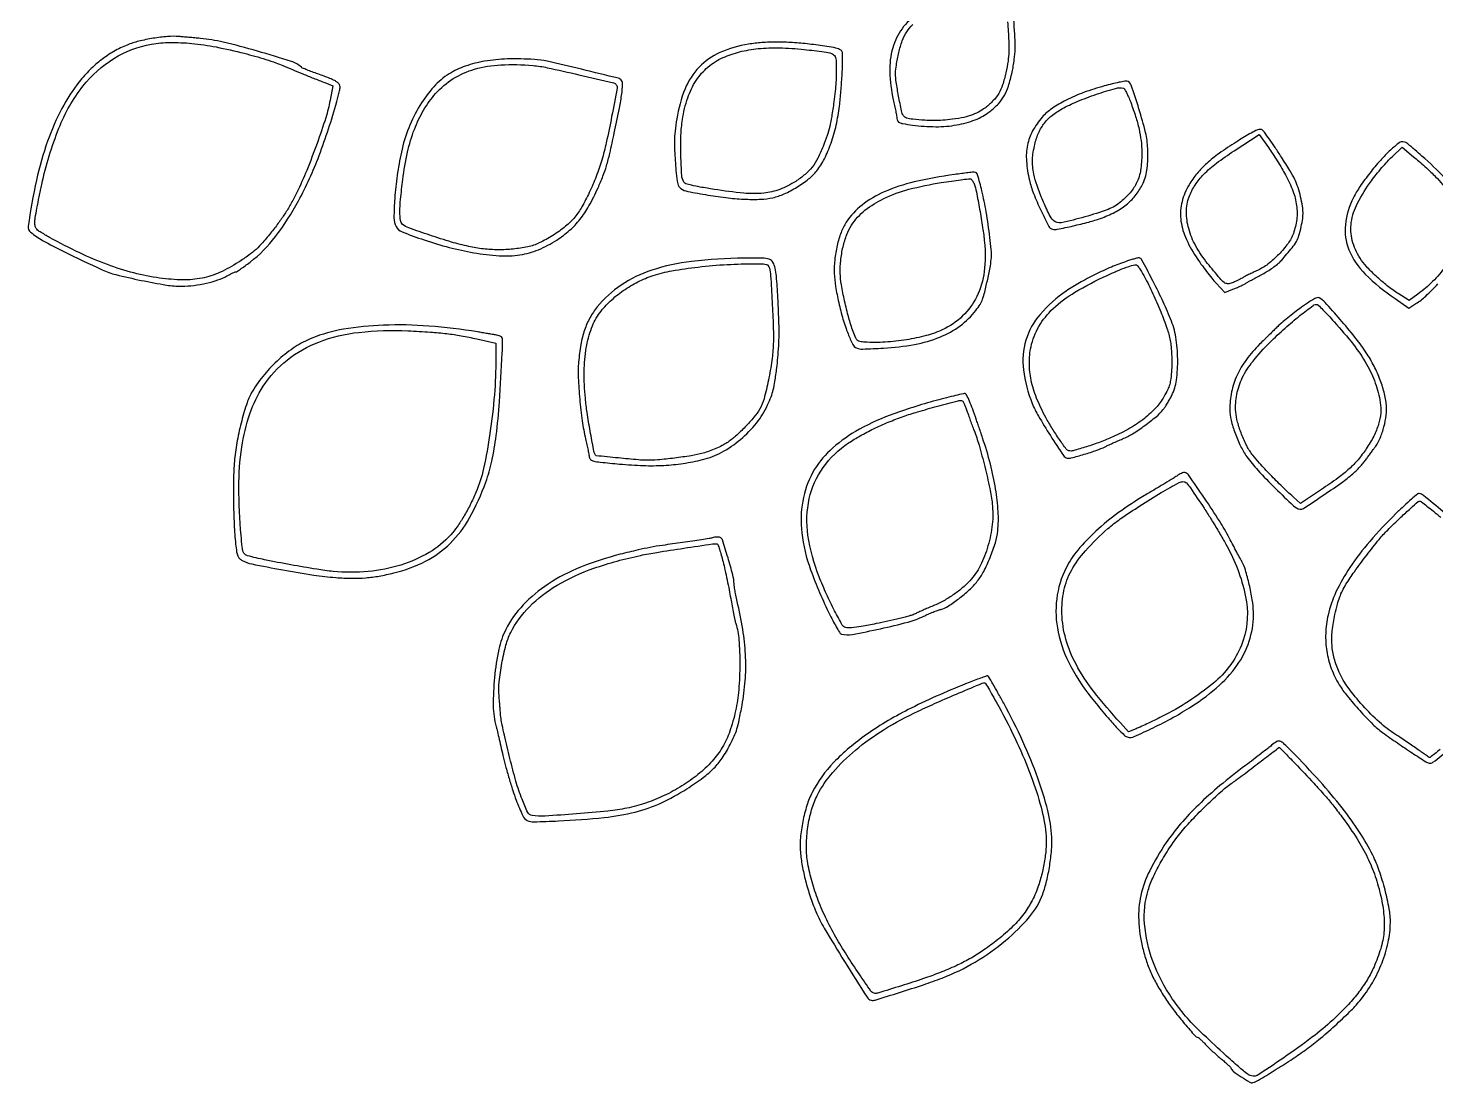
# Model space of a CAD drawing. Header units: millimetres. Extents: x -795 to 795, y -795 to 795.
# Drawn here: x -723 to 31, y -795 to -230 of the extents above; entities that cross this region are included whole.
import ezdxf

# ---------------------------------------------------------------- set-up
doc = ezdxf.new("R2010")
doc.units = ezdxf.units.MM
doc.layers.add('ceco.net 551 - Om symbols', color=7, linetype='Continuous')

msp = doc.modelspace()

# ---------------------------------------------------------------- linework, layer by layer
at = {"layer": 'ceco.net 551 - Om symbols'}
for points in [[(-246.8, -222.69, 0.091585), (-255.03, -230.51, 0.088809), (-260.03, -240.83, 0.076253), (-261.59, -253.6, 0.047444), (-259.69, -268.6, -0.003548), (-259.03, -271.69, -0.00397), (-258.43, -274.68, -0.003659), (-257.95, -277.23, -0.021036), (-257.77, -278.59, 0.100859), (-257.35, -279.98, 0.17169), (-256.46, -280.79, 0.060345), (-254.59, -281.32, 0.00477), (-249.45, -282.08, 0.03321), (-236.96, -282.97, 0.044172), (-225.61, -282.01, 0.049846), (-215.85, -279.29, 0.072316), (-208.08, -274.88, 0.0362), (-203.4, -270.67, 0.061936), (-200.26, -266.47, 0.054694), (-198.01, -261.27, 0.022373), (-196.06, -253.81, 0.018984), (-194.88, -247.03, 0.03078), (-194.46, -241.2, 0.017479), (-194.64, -233.43, 0.002502), (-195.65, -217.55, 0.139504)], [(-198.5, -226.91, -0.004964), (-197.85, -236.93, -0.022188), (-197.79, -242.82, -0.030019), (-198.26, -247.81, -0.014861), (-199.42, -254.07, -0.024689), (-201.16, -260.56, -0.054746), (-203.25, -265.22, -0.060548), (-206.16, -269.03, -0.036835), (-210.4, -272.79, -0.042073), (-214.15, -275.17, -0.040047), (-218.3, -276.94, -0.034084), (-223.25, -278.22, -0.01857), (-229.47, -279.16, -0.010915), (-234.36, -279.6, -0.019406), (-238.4, -279.72, -0.016493), (-242.85, -279.53, -0.00574), (-249.25, -278.97, -0.044791), (-252.65, -278.33, -0.187639), (-254.27, -277.09, -0.086221), (-255.29, -274.54, -0.005438), (-256.88, -266.58, -0.00966), (-258.13, -259.1, -0.03803), (-258.47, -254.44, -0.041092), (-258.07, -249.97, -0.012609), (-256.76, -243.3, -0.032101), (-254.91, -236.96, -0.059558), (-252.5, -232.18, -0.064166), (-249.17, -228.34, -0.043791)], [(35.63, -310.35, 0.022575), (23.48, -298.69, 0.005258), (15.95, -292.23, 0.128518), (13.48, -291.06, 0.216736), (11.23, -291.61, 0.019005), (6.65, -295.5, 0.024913), (1.22, -301.01, 0.016278), (-4.5, -307.86, 0.016387), (-9.63, -314.88, 0.031184), (-13.2, -320.9, 0.091831), (-17.53, -335.43, 0.125074), (-15.61, -348.91, 0.100906), (-6.88, -361.89, 0.045105), (9.1, -375.02), (16.51, -380.05), (20.28, -377.71, 0.049348), (25.52, -373.7, 0.018309), (32.07, -367.1, 0.018553)], [(36.16, -357.73, -0.036468), (29.21, -365.86, -0.040321), (21.36, -372.6), (16.58, -376.08), (10.82, -372.36, -0.024398), (4.91, -368.13, -0.019234), (-1.07, -363.01, -0.019636), (-6.27, -357.8, -0.043978), (-9.68, -353.38, -0.079458), (-13.84, -343.84, -0.099921), (-14.35, -334.24, -0.082801), (-11, -323.86, -0.039312), (-3.58, -311.88, -0.011253), (-1, -308.53, -0.008055), (2.03, -304.9, -0.008139), (5.02, -301.53, -0.017257), (7.47, -299.05), (12.8, -294), (19.04, -299.07, -0.008998), (21.83, -301.42, -0.005368), (25.07, -304.31, -0.005373), (28.23, -307.27, -0.009267), (30.79, -309.8, -0.0354), (37.86, -318.16, -0.056924)], [(34.77, -489.12, 0.002435), (24.3, -480.38, 0.133809), (21.99, -479.33, 0.217852), (21.19, -479.55, 0.004125), (17.82, -482.43, 0.009233), (13.91, -485.95, 0.00595), (9.52, -490.16, 0.019956), (-4.48, -505.04, 0.031291), (-15.14, -518.99, 0.036708), (-22.59, -532.11, 0.056381), (-26.83, -544.46, 0.045263), (-28.08, -554.24, 0.049145), (-27.5, -563.82, 0.049481), (-25.06, -573.05, 0.047062), (-20.83, -581.78, 0.034809), (-16.59, -587.77, 0.012963), (-9.87, -595.59, 0.012707), (-2.82, -602.97, 0.040864), (2.36, -607.35, 0.004764), (10.31, -612.92, 0.004913), (18.28, -618.27, 0.002047), (25.61, -623.05, 0.090471), (27.29, -623.74, 0.219683), (29.36, -623.28, 0.004185), (38.26, -616.36, 0.010842)], [(33.22, -616.45, -0.003277), (30.35, -618.72, -0.000552), (27.81, -620.69, -0.222405), (27.59, -620.74, -0.095333), (27.37, -620.65, -0.000504), (25.46, -619.35, -0.002206), (23.29, -617.86, -0.001395), (20.77, -616.09, 0.002759), (17.91, -614.11, 0.002011), (14.71, -611.93, 0.002031), (11.66, -609.89, 0.00447), (9.31, -608.37, -0.04138), (0.73, -601.84, -0.025478), (-8.26, -592.88, -0.025594), (-16.06, -583.33, -0.053808), (-20.86, -575.06, -0.038649), (-23.48, -567.68, -0.047827), (-24.7, -560.5, -0.044914), (-24.58, -552.87, -0.028654), (-23.13, -544.1, -0.009777), (-21.8, -538.71, -0.022893), (-20.56, -534.76, -0.027586), (-19.11, -531.41, -0.022435), (-17.21, -527.99, -0.018438), (-12.7, -521.23, -0.007551), (-6.1, -512.37, -0.007148), (0.59, -503.93, -0.027259), (5.12, -498.96, -0.003501), (12.21, -492.08, -0.009108), (17.44, -487.26, -0.005242), (21.48, -483.74, -0.234651), (22.53, -483.47, -0.110303), (23.19, -483.78, -0.002132), (26.18, -486.1, -0.005033), (29.64, -488.86, -0.003339), (33.56, -492.1, -0.020832)]]:
    msp.add_lwpolyline(points, format="xyb", dxfattribs=at)
for points in [[(-630.96, -235.69, 0.000465), (-633.89, -235.43, 0.000355), (-637.09, -235.15, 0.000358), (-640.1, -234.89, 0.000844), (-642.34, -234.71, 0.04056), (-648.46, -234.71, 0.020146), (-656.17, -235.65, 0.020114), (-663.91, -237.23, 0.034661), (-670.17, -239.25, 0.035557), (-677.19, -242.65, 0.032979), (-683.85, -247.1, 0.031966), (-690.06, -252.53, 0.029027), (-695.74, -258.87, 0.047826), (-705.11, -273.28, 0.035343), (-712.71, -290.74, 0.030615), (-718.67, -311.59, 0.019792), (-723.11, -336.31, 0.268075), (-721.83, -339.46, 0.032525), (-715.4, -343.82, 0.020456), (-704.11, -349.85, 0.004105), (-683.49, -359.59, 0.047615), (-676.1, -362.19, 0.009831), (-662.63, -365.24, 0.010045), (-649.03, -367.77, 0.043982), (-640.88, -368.38, 0.027852), (-634.33, -367.93, 0.024879), (-627.62, -366.75, 0.025893), (-621.47, -365.02, 0.045548), (-616.64, -362.87, -0.008653), (-615.02, -362.01, -0.012256), (-613.56, -361.3, -0.008408), (-612.32, -360.76, -0.147064), (-611.89, -360.72, 0.197807), (-611.44, -360.63, 0.003584), (-609.38, -359.23, 0.008308), (-606.98, -357.52, 0.00538), (-604.26, -355.47, 0.065253), (-590.72, -341.85, 0.039198), (-578.33, -322.67, 0.033646), (-567.28, -298.47, 0.022606), (-557.84, -269.56, 0.004282), (-556.31, -263.85, 0.057672), (-556.01, -261.71, 0.156027), (-556.41, -260.38, 0.082984), (-557.6, -259.13, 0.050243), (-558.93, -258.32, 0.009414), (-561.53, -257.15, 0.00999), (-564.63, -255.9, 0.008992), (-567.89, -254.72, -0.005161), (-571.05, -253.6, -0.007258), (-573.84, -252.54, -0.004544), (-576.16, -251.59, -0.093415), (-576.79, -251.18, 0.116348), (-582.15, -247.98, 0.006923), (-600.36, -242.5, 0.010989), (-618.67, -237.7, 0.036347)], [(-586.8, -250.16, 0.002688), (-581.48, -252.43, 0.002446), (-575.97, -254.71, 0.002358), (-570.24, -257.02, 0.002087), (-564.25, -259.37), (-560, -261.02), (-561.41, -268.84, -0.032122), (-563.73, -278.2, -0.009861), (-568.41, -291.99, -0.010221), (-573.93, -306.37, -0.016969), (-579.24, -318.21, -0.012594), (-582.22, -323.92, -0.01573), (-585.28, -329.05, -0.015519), (-588.69, -334.04, -0.011715), (-592.73, -339.31, -0.010274), (-597.44, -344.92, -0.027721), (-601.07, -348.64, -0.029496), (-604.96, -351.8, -0.013005), (-610.45, -355.53, -0.036497), (-620.57, -361.04, -0.05695), (-630.01, -364.08, -0.054292), (-640.21, -364.99, -0.029858), (-652.72, -364.01, -0.028775), (-666.57, -361.26, -0.025093), (-680.67, -356.84, -0.022762), (-695.52, -350.56, -0.015983), (-711.65, -342.23, -0.005888), (-716.73, -339.32, -0.06667), (-718.55, -337.89, -0.142307), (-719.34, -336.42, -0.056275), (-719.55, -334.12, -0.036605), (-719.34, -331.85, -0.00395), (-718.44, -326.65, -0.004835), (-717.25, -320.47, -0.003878), (-715.86, -313.84, -0.040492), (-706.67, -283.75, -0.071965), (-693.8, -261.31, -0.087955), (-677.23, -246.45, -0.09664), (-657.08, -238.8, -0.040001), (-647.04, -237.9, -0.026896), (-635.52, -238.4, -0.023207), (-622.38, -240.3, -0.015009), (-607.38, -243.66, -0.007448), (-601.67, -245.21, -0.006478), (-595.74, -247, -0.006529), (-590.41, -248.76, -0.019035)], [(-304.76, -238.76, 0.013894), (-313.69, -237.93, 0.016351), (-322.18, -237.66, 0.017486), (-330.1, -237.95, 0.022808), (-337.3, -238.79, 0.062924), (-352.54, -243.31, 0.098309), (-363.73, -251.12, 0.095602), (-371.28, -262.78, 0.056812), (-375.72, -278.79, 0.012348), (-376.6, -285.43, 0.024006), (-376.92, -290.76, 0.017606), (-376.77, -297.07, 0.003968), (-376.05, -307.78, 0.036382), (-375.2, -313.5, 0.188688), (-373.45, -316.1, 0.103478), (-369.81, -317.63, 0.00743), (-358.98, -319.57, 0.01215), (-348.13, -321.08, 0.018379), (-338.63, -321.82, 0.021321), (-330.58, -321.8, 0.042159), (-324.25, -320.98, 0.053511), (-318.19, -318.97, 0.030224), (-311.35, -315.34, 0.030279), (-305.05, -310.95, 0.057732), (-300.69, -306.59, 0.052593), (-296.6, -300.16, 0.030959), (-293.06, -291.75, 0.028686), (-290.29, -282.11, 0.026165), (-288.54, -271.92, 0.008576), (-287.75, -264.07, 0.007318), (-287.18, -255.78, 0.007252), (-286.88, -248.29, 0.023739), (-286.99, -243.33, 0.254341), (-287.87, -241.96, 0.063218), (-290.43, -240.94, 0.02854), (-295.23, -239.99, 0.004517)], [(-290.23, -248, -0.005105), (-290.27, -254.39, -0.011121), (-290.46, -259.29, -0.011788), (-290.85, -263.99, -0.006504), (-291.54, -269.72, -0.006474), (-292.7, -277.58, -0.019116), (-293.78, -282.93, -0.022369), (-295.15, -287.71, -0.011928), (-297.26, -293.49, -0.025507), (-300.13, -299.87, -0.047856), (-303.18, -304.62, -0.05084), (-306.95, -308.51, -0.032977), (-311.99, -312.23, -0.051766), (-320.55, -316.54, -0.066123), (-329.13, -318.55, -0.04864), (-339.84, -318.57, -0.015511), (-355.65, -316.55, -0.003834), (-363.2, -315.29, -0.014978), (-367.84, -314.33, -0.018739), (-370.83, -313.5, -0.178284), (-371.86, -312.7, -0.124704), (-373.03, -309.03, -0.009284), (-373.48, -298.46, -0.013957), (-373.43, -287.53, -0.030143), (-372.65, -279.15, -0.0428), (-369.84, -267.56, -0.063998), (-365.29, -258.2, -0.071438), (-358.98, -251.04, -0.072198), (-350.93, -245.97, -0.043579), (-342.01, -242.91, -0.036009), (-332.1, -241.19, -0.031295), (-320.76, -240.77, -0.019541), (-307.48, -241.63, -0.004573), (-296.67, -242.86, -0.057933), (-292.7, -243.82, -0.181565), (-290.91, -245.37, -0.124185)], [(-451.98, -246.98, 0.021673), (-466.44, -246.72, 0.035255), (-478.65, -247.91, 0.041433), (-488.96, -250.54, 0.056005), (-497.64, -254.67, 0.071651), (-505.82, -261.55, 0.04509), (-513.27, -271.6, 0.042295), (-519.3, -283.66, 0.041987), (-523.23, -296.59, 0.016799), (-525.48, -309.09, 0.018404), (-526.8, -321.34, 0.015889), (-527.2, -331.79, 0.125054), (-526.05, -336.46, 0.17892), (-522.85, -339.3, 0.011706), (-511.03, -343.59, 0.017449), (-497.57, -347.61, 0.020196), (-484.49, -350.47, 0.028361), (-470.81, -352.08, 0.053159), (-459.69, -351.58, 0.059709), (-449.82, -348.84, 0.047152), (-440, -343.68, 0.035553), (-433.09, -338.43, 0.045148), (-427.57, -332.62, 0.040231), (-422.74, -325.39, 0.021125), (-417.87, -315.73, 0.013085), (-415.22, -309.44, 0.021098), (-413.34, -303.94, 0.015587), (-411.59, -297.25, 0.00408), (-409.19, -286.4, 0.003096), (-406.43, -272.98, 0.015018), (-405.14, -265.32, 0.02261), (-404.7, -260.46, 0.155136), (-405.31, -258.17, 0.192971), (-406.86, -257.06, 0.000874), (-426.78, -252.25, 0.002972), (-445.19, -247.95, 0.040694)], [(-408.07, -260.5, -0.190681), (-407.7, -262.38, -0.001557), (-410.57, -277.49, -0.005936), (-413.46, -291.58, -0.019257), (-415.84, -300.81, -0.019453), (-418.84, -309.57, -0.018141), (-422.58, -318.28, -0.018937), (-426.56, -325.94, -0.041938), (-430.29, -331.37, -0.051545), (-435.23, -336.29, -0.029303), (-442.09, -341.2, -0.029371), (-449.37, -345.22, -0.0599), (-455.54, -347.3, -0.026792), (-463.36, -348.5, -0.026209), (-471.32, -348.87, -0.026144), (-479.3, -348.4, -0.026338), (-487.17, -347.11, -0.018175), (-496.35, -344.74, -0.008662), (-507.98, -341.07, -0.005061), (-519.24, -337.17, -0.091206), (-522.53, -335.26, -0.183253), (-523.69, -333.14, -0.035264), (-524, -328.67, -0.023829), (-523.65, -321.86, -0.006597), (-522.47, -311.21, -0.023737), (-519.94, -296.63, -0.036736), (-516.26, -284.4, -0.04172), (-511.28, -274.08, -0.048302), (-504.86, -265.26, -0.071507), (-495.39, -257.25, -0.069802), (-483.98, -252.16, -0.059019), (-469.98, -249.86, -0.033004), (-452.7, -250.22, -0.031232), (-445.04, -251.37, -0.003605), (-428.08, -255.15, -0.000918), (-409.54, -259.46, -0.195237)], [(-146.67, -261.18, 0.020285), (-157.73, -264.7, 0.029288), (-167.15, -268.76, 0.033858), (-174.69, -273.2, 0.063486), (-179.96, -277.9, 0.054858), (-185.08, -285.26, 0.074515), (-187.83, -292.86, 0.068546), (-188.37, -301.41, 0.038809), (-186.8, -311.68, 0.036884), (-184.59, -318.74, 0.016278), (-180.7, -327.71, 0.008816), (-176.43, -336.34, 0.223041), (-174.4, -337.9, 0.105285), (-171.85, -337.92, 0.004972), (-163.44, -336.09, 0.009036), (-154.98, -334.01, 0.020526), (-148.69, -332.06, 0.033829), (-141.08, -328.75, 0.049473), (-134.96, -324.78, 0.053933), (-130.13, -319.98, 0.052486), (-126.39, -314.21, 0.037661), (-124.77, -310.33, 0.042481), (-123.83, -306.41, 0.0322), (-123.41, -301.56, 0.011465), (-123.42, -294.61, 0.053972), (-124.55, -286.14, 0.015701), (-128.09, -273.43, 0.008245), (-132.3, -260.68, 0.260444), (-134.68, -258.57, 0.103256), (-135.62, -258.56, 0.004733), (-138.76, -259.21, 0.007711), (-142.5, -260.09, 0.005437)], [(-132.55, -269.9, -0.014338), (-129.89, -277.5, -0.022037), (-128.07, -284.23, -0.024723), (-127, -290.44, -0.027872), (-126.6, -296.49, -0.033036), (-127.1, -305.33, -0.068932), (-128.87, -311.97, -0.074015), (-132.27, -317.59, -0.043432), (-137.81, -323.19, -0.086606), (-144.68, -327.23, -0.021524), (-157.12, -331.29, -0.015142), (-169.8, -334.42, -0.250489), (-173.85, -333.26, -0.08799), (-176.2, -330, -0.012677), (-179.6, -322.5, -0.015333), (-182.68, -314.52, -0.035813), (-184.36, -308.35, -0.017302), (-185.03, -304.24, -0.036019), (-185.2, -301, -0.034497), (-184.91, -297.68, -0.014617), (-184.08, -293.29, -0.042332), (-182.07, -286.78, -0.063441), (-179.16, -281.59, -0.063385), (-175.05, -277.29, -0.042169), (-169.39, -273.46, -0.030179), (-161.27, -269.52, -0.016124), (-150.81, -265.61, -0.011773), (-140.72, -262.45, -0.122023), (-136.4, -262.3, -0.217032), (-135.89, -262.68, -0.0103), (-134.85, -264.62, -0.015347), (-133.71, -267.06, -0.010288)], [(-75.96, -291.18, 0.014455), (-85.16, -297.29, 0.030355), (-91.84, -302.65, 0.036773), (-96.97, -308.03, 0.036258), (-101.28, -314.13, 0.07355), (-105.04, -323.13, 0.086613), (-105.74, -332.34, 0.076985), (-103.25, -342.07, 0.04528), (-97.53, -352.66, 0.009207), (-94.89, -356.49, 0.007369), (-91.92, -360.52, 0.007459), (-89.05, -364.16, 0.018705), (-86.82, -366.71), (-82.1, -371.72), (-77.74, -370.03, 0.010607), (-75.86, -369.26, 0.00793), (-73.83, -368.33, 0.008024), (-71.94, -367.4, 0.018083), (-70.54, -366.62, -0.008292), (-69.03, -365.73, -0.002344), (-66.65, -364.4, -0.002361), (-63.94, -362.92, -0.002493), (-61.27, -361.49, 0.021074), (-58.57, -359.92, 0.016646), (-55.78, -358, 0.016949), (-53.32, -356.05, 0.03954), (-51.65, -354.39, 0.005286), (-46.1, -347.78, 0.040089), (-43.78, -344.44, 0.059723), (-42.43, -341.31, 0.019455), (-41.18, -336.41, 0.017189), (-40.41, -332.11, 0.041048), (-40.21, -328.87, 0.037605), (-40.54, -325.49, 0.012463), (-41.52, -320.59, 0.022646), (-42.91, -315.54, 0.033945), (-44.6, -311.31, 0.02499), (-47.22, -306.5, 0.006872), (-51.81, -299.21, 0.003789), (-55.13, -294.17, 0.00519), (-58.21, -289.69, 0.003434), (-60.85, -285.97, 0.059572), (-61.86, -284.88, 0.211319), (-63.29, -284.45, 0.073722), (-65.42, -285.05, 0.030213), (-68.91, -286.87, 0.004074)], [(-49.63, -308.74, -0.035357), (-45.65, -317.36, -0.057018), (-43.66, -325.19, -0.063446), (-43.61, -332.64, -0.058299), (-45.4, -340.09, -0.069352), (-48.26, -345.45, -0.035077), (-53.2, -351.32, -0.034902), (-59.01, -356.54, -0.059055), (-64.61, -359.92, 0.004759), (-66.99, -361.03, 0.004583), (-69.39, -362.2, 0.004537), (-71.48, -363.27, 0.01661), (-72.78, -364, -0.016191), (-73.91, -364.64, -0.008488), (-75.36, -365.37, -0.008434), (-76.87, -366.07, -0.012807), (-78.21, -366.62, -0.093603), (-80.61, -367.05, -0.167172), (-82.48, -366.39, -0.051098), (-84.83, -364.09, -0.002855), (-91.36, -356.17, -0.043768), (-97.65, -346.89, -0.059897), (-101.47, -337.56, -0.068092), (-102.67, -328.61, -0.087554), (-101.21, -320.46, -0.058121), (-98.06, -314.24, -0.047982), (-93.39, -308.46, -0.037689), (-86.64, -302.55, -0.017469), (-77.09, -295.89), (-63.64, -287.19), (-58.74, -294.15, -0.008855), (-56.55, -297.36, -0.005111), (-54.04, -301.3, -0.005106), (-51.59, -305.31, -0.008526)], [(-226.96, -308.6, 0.022443), (-248.5, -312.55, 0.047315), (-264.61, -317.9, 0.061549), (-276.46, -324.97, 0.083194), (-284.9, -334.14, 0.054766), (-287.65, -339.59, 0.031835), (-289.78, -346.61, 0.030895), (-291.08, -354.19, 0.037561), (-291.32, -361.4, 0.028815), (-290.6, -368.59, 0.016393), (-288.95, -377.19, 0.016082), (-286.65, -385.99, 0.020873), (-283.95, -393.88, 0.022886), (-281.45, -399.55, 0.183321), (-279.39, -401.45, 0.104621), (-276.08, -402.03, 0.005182), (-264.96, -401.54, 0.031558), (-248.31, -399.58, 0.051841), (-234.7, -395.6, 0.060923), (-223.86, -389.54, 0.072298), (-215.48, -381.33, 0.024938), (-213.26, -378.09, 0.047233), (-211.86, -375.25, 0.031575), (-210.72, -371.52, 0.005962), (-209.13, -364.58, 0.007787), (-207.71, -357.42, 0.031994), (-207.19, -353.03, 0.034713), (-207.26, -348.78, 0.010304), (-207.95, -342.32, 0.009623), (-209.97, -328.54, 0.017428), (-212.24, -317.37, 0.012497), (-214.53, -308.77, 0.307421), (-216.34, -307.28, 0.053514), (-216.79, -307.29, 0.000645), (-219.7, -307.64, 0.001924), (-223.08, -308.08, 0.001256)], [(-216.4, -313.59, -0.038682), (-215.21, -317.85, -0.004984), (-213.46, -327.16, -0.006336), (-211.84, -337, -0.012343), (-210.84, -344.89, -0.056683), (-211.03, -360.55, -0.081363), (-214.95, -373.82, -0.089128), (-222.55, -384.28, -0.083672), (-233.46, -391.72, -0.04247), (-242.11, -394.84, -0.026012), (-252.72, -397.1, -0.025126), (-264.07, -398.32, -0.028596), (-275, -398.32, -0.02624), (-277.64, -398.03, -0.145694), (-278.91, -397.41, -0.108336), (-279.83, -396.12, -0.011517), (-281.19, -392.66, -0.020783), (-283.57, -385.24, -0.012452), (-285.81, -376.25, -0.012234), (-287.52, -367.58, -0.034392), (-288.14, -361.44, -0.03611), (-287.87, -354.59, -0.029526), (-286.63, -347.37, -0.030463), (-284.64, -340.73, -0.05693), (-282.13, -335.73, -0.079243), (-274.89, -327.75, -0.058148), (-264.75, -321.41, -0.0468), (-251.31, -316.51, -0.025259), (-234.05, -312.91, -0.002518), (-228.48, -312.07, -0.003734), (-223.59, -311.39, -0.001693), (-219.41, -310.86, -0.07327), (-218.53, -310.88, -0.138818), (-218, -311.13, -0.046207), (-217.4, -311.76, -0.041809), (-216.84, -312.62, -0.036872)], [(-339.66, -353.34, 0.024843), (-367.72, -355.13, 0.051727), (-389.1, -359.83, 0.06587), (-405.5, -367.79, 0.077391), (-418.27, -379.4, 0.044749), (-422.22, -385.31, 0.043387), (-425.11, -391.89, 0.038119), (-427.08, -399.6, 0.022941), (-428.29, -408.98, 0.030735), (-428.46, -417.36, 0.012367), (-427.71, -428.78, 0.012473), (-426.35, -440.53, 0.02185), (-424.56, -450.16, -0.002513), (-423.85, -453.29, -0.003072), (-423.22, -456.22, -0.002571), (-422.72, -458.7, -0.021769), (-422.55, -459.82, 0.191892), (-421.83, -461.18, 0.119579), (-420.2, -462, 0.031884), (-416.66, -462.59, 0.002086), (-406.34, -463.59, 0.014208), (-393.58, -464.41, 0.022147), (-382.58, -464.32, 0.024017), (-372.31, -463.28, 0.021706), (-361.83, -461.24, 0.066432), (-351.57, -457.29, 0.049561), (-341.55, -450.43, 0.04911), (-332.98, -441.66, 0.061568), (-327.01, -431.98, 0.016829), (-325.17, -427.57, 0.030139), (-324, -423.83, 0.023068), (-323.12, -419.35, 0.006144), (-322.12, -412.14, 0.010233), (-321.54, -406.6, 0.007252), (-321.1, -400.35, 0.007323), (-320.86, -394.37, 0.01536), (-320.89, -389.72, 0.001764), (-321.39, -376.97, 0.006044), (-321.84, -368.68, 0.009037), (-322.34, -362.9, 0.024157), (-322.96, -358.81, 0.077883), (-324.17, -355.55, 0.188032), (-326.12, -353.94, 0.076425), (-329.86, -353.32, 0.006422)], [(-134.92, -355.08, 0.019607), (-142.88, -358.13, 0.013692), (-151.61, -362.15, 0.013758), (-160.02, -366.61, 0.021172), (-167.02, -370.96, 0.06455), (-181.05, -383.46, 0.105482), (-188.71, -397.35, 0.10565), (-190.02, -413.15, 0.064911), (-185.26, -431.27, 0.036747), (-181.97, -437.91, 0.008983), (-175.57, -448.31, 0.003648), (-168.57, -459.06, 0.195098), (-166.59, -460.42, 0.120996), (-164.39, -460.36, 0.006182), (-157.49, -458.39, 0.01051), (-150.71, -456.21, 0.032802), (-146.29, -454.35, -0.007945), (-144.65, -453.57, -0.002578), (-142.21, -452.45, -0.002569), (-139.48, -451.25, -0.002888), (-136.84, -450.12, 0.039023), (-131.52, -447.36, 0.017852), (-125.02, -442.99, 0.017644), (-118.94, -438.25, 0.047152), (-115.09, -434.35, 0.024713), (-114.1, -433.01, 0.009639), (-112.87, -431.08, 0.009514), (-111.62, -428.93, 0.011665), (-110.53, -426.87, 0.082391), (-108.01, -418.66, 0.03717), (-107.34, -407.37, 0.036772), (-108.38, -395.65, 0.057632), (-111.14, -385.92, 0.011641), (-115.75, -375.48, 0.00963), (-121.13, -364.58, 0.003518), (-126.49, -354.38, 0.219293), (-128.08, -353.18, 0.117473), (-128.59, -353.19, 0.004784), (-130.39, -353.67, 0.008131), (-132.52, -354.3, 0.005651)], [(-326.1, -358.67, -0.053336), (-325.4, -362.78, -0.002576), (-324.61, -376.66, -0.004502), (-324.02, -390.34, -0.015458), (-323.99, -399.22, -0.028379), (-324.74, -408.08, -0.015826), (-326.61, -418.74, -0.014327), (-328.96, -428.66, -0.0676), (-331.22, -434.04, -0.039916), (-334.37, -438.53, -0.019457), (-339.04, -443.75, -0.019449), (-344.18, -448.66, -0.034677), (-348.83, -452.22, -0.029629), (-351.38, -453.71, -0.014952), (-354.76, -455.28, -0.014796), (-358.35, -456.71, -0.021279), (-361.62, -457.74, -0.024476), (-368.02, -459.13, -0.009671), (-376.95, -460.43, -0.009571), (-385.84, -461.38, -0.027166), (-392.07, -461.59, -0.017789), (-396.21, -461.36, -0.00147), (-406.94, -460.34, -0.000159), (-418.93, -459.15, -0.264645), (-419.26, -458.92, -0.061889), (-420.27, -455.81, -0.003659), (-422.07, -446.05, -0.006135), (-423.72, -436.06, -0.013532), (-424.67, -428.38, -0.026685), (-425.3, -413.92, -0.039679), (-424.17, -401.31, -0.046331), (-421.35, -390.76, -0.072996), (-416.87, -382.55, -0.044279), (-411.32, -376.39, -0.034657), (-404.32, -370.74, -0.034151), (-396.47, -366.02, -0.039104), (-388.4, -362.65, -0.03623), (-378.32, -360.13, -0.014531), (-364.24, -358.1, -0.014135), (-348.68, -356.77, -0.015921), (-333.68, -356.38, -0.005826), (-329.32, -356.46, -0.066173), (-327.63, -356.73, -0.166395), (-326.72, -357.39, -0.085723)], [(-125.19, -363.28, -0.014369), (-120.63, -372.38, -0.012955), (-116.44, -382.03, -0.013236), (-113.11, -390.93, -0.036317), (-111.4, -397.42, -0.021896), (-110.91, -400.82, -0.011958), (-110.6, -405.02, -0.011897), (-110.48, -409.32, -0.018516), (-110.61, -413.02, -0.010482), (-111.07, -417.96, -0.040389), (-111.66, -420.98, -0.044466), (-112.7, -423.72, -0.014621), (-114.7, -427.55, -0.05892), (-119.01, -433.47, -0.03966), (-125.16, -439.15, -0.035346), (-132.94, -444.42, -0.026631), (-142.14, -449.11, -0.016231), (-148.81, -451.82, -0.012245), (-156.3, -454.37, -0.007734), (-163.27, -456.45, -0.122937), (-165.72, -456.52, -0.184011), (-167.04, -455.65, -0.00604), (-170.75, -450.4, -0.012003), (-174.6, -444.51, -0.013381), (-178.02, -438.65, -0.029398), (-182.94, -428.26, -0.044239), (-185.86, -418.67, -0.049703), (-186.83, -409.63, -0.055047), (-185.94, -400.89, -0.078792), (-181.69, -389.89, -0.072795), (-174.14, -380.4, -0.055787), (-162.39, -371.6, -0.02448), (-145.12, -362.57, -0.007963), (-139.53, -360.09, -0.014221), (-134.84, -358.26, -0.012825), (-131.13, -357.03, -0.127033), (-129.5, -356.97, -0.18045), (-128.95, -357.32, -0.011344), (-127.81, -358.91, -0.015555), (-126.52, -360.93, -0.010852)], [(-42.05, -380.41, 0.005701), (-45.69, -383.18, 0.005573), (-49.29, -386.05, 0.005501), (-52.39, -388.64, 0.020824), (-54.24, -390.36, -0.001853), (-55.93, -392.04, -0.00067), (-58.33, -394.42, -0.000665), (-60.96, -397.02, -0.000791), (-63.45, -399.46, 0.039575), (-70.58, -407.62, 0.05277), (-75.58, -416.09, 0.055896), (-78.5, -425, 0.053264), (-79.43, -434.49, 0.057976), (-78.74, -440.08, 0.026794), (-76.61, -447.09, 0.026627), (-73.65, -454.09, 0.041867), (-70.32, -459.69, 0.031714), (-64.44, -466.89, 0.010897), (-55.09, -476.55, 0.006025), (-45.34, -485.96, 0.135697), (-41.91, -487.77, 0.202453), (-40.04, -487.42, 0.002247), (-29.06, -480.1, 0.007174), (-18.88, -473.05, 0.026803), (-12.8, -468.19, 0.017726), (-11.18, -466.64, 0.01043), (-9.36, -464.68, 0.010426), (-7.61, -462.64, 0.0175), (-6.24, -460.86, -0.0012), (-4.98, -459.1, -0.000901), (-3.59, -457.18, -0.00091), (-2.28, -455.37, -0.00209), (-1.28, -454.01, 0.063974), (1.15, -449.67, 0.031674), (3.14, -443.66, 0.031624), (4.38, -437.38, 0.057678), (4.45, -432.16, 0.038649), (3.19, -425.13, 0.029774), (0.78, -417.72, 0.02839), (-2.64, -410.26, 0.026891), (-6.95, -403.1, 0.020678), (-12.48, -395.61, 0.009052), (-20.38, -386.14, 0.005487), (-28.41, -377.07, 0.091101), (-31.6, -374.63, 0.214698), (-32.76, -374.57, 0.032746), (-34.92, -375.59, 0.025002), (-37.91, -377.44, 0.00852)], [(-23.55, -387.42, -0.018404), (-13.24, -399.64, -0.036057), (-6.14, -410.21, -0.043483), (-1.52, -420.21, -0.046632), (1.18, -430.63, -0.062916), (1.37, -436.3, -0.050609), (0.2, -442.3, -0.044444), (-2.36, -448.65, -0.030085), (-6.32, -455.38, -0.026125), (-10.75, -461.28, -0.034198), (-15.42, -466.14, -0.027566), (-21.44, -471.04, -0.010478), (-30.35, -477.22), (-41.63, -484.7), (-45.58, -481.12, -0.010106), (-51.3, -475.74, -0.00653), (-57.72, -469.29, -0.00627), (-63.56, -463.1, -0.021418), (-67.14, -458.87, -0.045595), (-70.23, -454.02, -0.02579), (-73.1, -447.67, -0.025823), (-75.29, -441.1, -0.048426), (-76.25, -435.59, -0.067267), (-75.71, -426.32, -0.066124), (-72.74, -417.47, -0.055163), (-66.99, -408.44, -0.02921), (-58.08, -398.59, -0.011459), (-49.85, -390.85, -0.014607), (-41.9, -384.12, -0.008818), (-34.88, -378.73, -0.216696), (-32.54, -378.23, -0.143921), (-32.03, -378.51, -0.002136), (-29.57, -381, -0.005609), (-26.75, -383.95, -0.003652)], [(-482.45, -392.86, 0.022652), (-508.46, -389.72, 0.028249), (-532.79, -389.26, 0.031402), (-554.19, -391.42, 0.055873), (-571.2, -396.23, 0.048294), (-580.08, -400.88, 0.037339), (-588.74, -407.53, 0.036272), (-596.6, -415.64, 0.038399), (-603.03, -424.65, 0.054556), (-605.85, -430.74, 0.017067), (-608.74, -440.38, 0.01732), (-611.16, -451.07, 0.023033), (-612.56, -460.94, 0.01866), (-613.12, -470.51, 0.008339), (-613.17, -483.14, 0.008369), (-612.8, -496.02, 0.015229), (-611.99, -506.51, 0.010963), (-611.47, -510.58, 0.057012), (-610.88, -512.76, 0.099509), (-609.98, -514.15, 0.075921), (-608.53, -515.24, 0.07401), (-603.39, -517.08, 0.004196), (-586.77, -520.25, 0.007003), (-570.09, -523.05, 0.019944), (-558.38, -524.37, 0.014538), (-549.72, -524.75, 0.023236), (-542.31, -524.51, 0.024104), (-535.16, -523.6, 0.017323), (-527.28, -521.92, 0.055868), (-510.26, -515.59, 0.077972), (-497.1, -506.13, 0.071578), (-486.7, -492.43, 0.039505), (-477.98, -473.27, 0.034457), (-474.75, -462.01, 0.020977), (-472.43, -448.37, 0.014868), (-470.67, -430.25, 0.005292), (-469.2, -404.28, 0.004593), (-468.97, -397.96, 0.094736), (-469.28, -396.09, 0.22548), (-470.26, -395.12, 0.041893), (-472.79, -394.48, 0.000032), (-474.63, -394.17, 0.000013), (-477.16, -393.75, 0.000012), (-479.9, -393.29, 0.000016)], [(-472.63, -407.12, -0.020782), (-473.39, -426.51, -0.016784), (-475.76, -447.22, -0.016928), (-479.22, -466.02, -0.046776), (-483.31, -478.83, -0.016045), (-486.38, -485.46, -0.017483), (-489.8, -491.68, -0.018708), (-493.34, -497.15, -0.030131), (-496.79, -501.5, -0.07677), (-508.38, -510.98, -0.05768), (-523.46, -517.66, -0.053116), (-540.96, -521.13, -0.04583), (-559.71, -521.1, -0.01723), (-568.56, -519.96, -0.004639), (-582.5, -517.54, -0.004731), (-596.46, -514.85, -0.015507), (-605.61, -512.7, -0.122048), (-607.04, -511.91, -0.12937), (-607.9, -510.55, -0.04941), (-608.45, -507.96, -0.005258), (-609.07, -501.83, -0.021783), (-610.27, -476, -0.037665), (-608.71, -454.56, -0.045281), (-604.39, -436.74, -0.062205), (-597.18, -421.93, -0.081649), (-584.36, -407.9, -0.075696), (-567.41, -398.27, -0.064415), (-545.94, -393.09, -0.038643), (-519.69, -392.28, -0.005043), (-507.65, -392.96, -0.012577), (-498.87, -393.77, -0.015196), (-491.18, -394.91, -0.011476), (-482.82, -396.61), (-472.65, -398.92)], [(-236.76, -429.58, 0.022162), (-261.41, -437.46, 0.043429), (-280.04, -446.24, 0.055178), (-293.6, -456.3, 0.079923), (-302.77, -468.03, 0.082239), (-308.23, -483.46, 0.073739), (-308.71, -500.44, 0.0577), (-303.99, -520.24, 0.027375), (-293.66, -544.4, 0.008109), (-291.67, -548.27, 0.012157), (-289.79, -551.57, 0.007124), (-288.14, -554.25, 0.1992), (-287.48, -554.71, 0.099899), (-281.64, -554.81, 0.008176), (-266.61, -551.78, 0.010946), (-251.8, -548.2, 0.048735), (-243.42, -545.09, -0.009755), (-241.01, -543.97, -0.008241), (-238.41, -542.88, -0.008333), (-236.02, -541.96, -0.022847), (-234.29, -541.42, 0.079131), (-230.35, -539.69, 0.020506), (-224.67, -535.69, 0.02164), (-218.99, -530.92, 0.036138), (-214.7, -526.38, 0.052469), (-211.29, -521.18, 0.022462), (-207.82, -513.62, 0.022529), (-205.02, -505.71, 0.048208), (-203.74, -499.36, 0.041064), (-203.53, -489.04, 0.025161), (-204.89, -476.94, 0.022807), (-207.7, -463.62, 0.018337), (-211.89, -449.58, -0.000097), (-212.98, -446.34, -0.000119), (-214.01, -443.3, -0.000099), (-214.87, -440.75, -0.000849), (-215.26, -439.61, 0.008334), (-217.16, -434.19, 0.01534), (-218.92, -429.87, 0.011088), (-220.47, -426.56, 0.231758), (-221.32, -425.91, 0.106257), (-222.14, -425.92, 0.002053), (-226.32, -426.9, 0.004855), (-231.19, -428.1, 0.003224)], [(-220.25, -435.09, 0.005897), (-219.46, -437.47, 0.003351), (-218.45, -440.34, 0.003345), (-217.39, -443.22, 0.005515), (-216.46, -445.63, -0.025495), (-213.79, -453.44, -0.008776), (-210.71, -464.99, -0.008815), (-208.03, -476.66, -0.024551), (-206.71, -484.96, -0.054366), (-206.69, -495.92, -0.043955), (-208.98, -507.46, -0.045146), (-213.12, -518.04, -0.07083), (-218.67, -526.05, -0.031377), (-222.93, -530.11, -0.025967), (-227.93, -533.89, -0.025537), (-233.4, -537.2, -0.027431), (-239.05, -539.84, 0.003974), (-241.84, -540.99, 0.004844), (-244.43, -542.11, 0.004093), (-246.59, -543.09, 0.033715), (-247.54, -543.61, -0.061999), (-248.5, -544.07, -0.007663), (-250.73, -544.78, -0.008955), (-253.41, -545.53, -0.007297), (-256.3, -546.24, -0.003146), (-268.92, -549.06, -0.012002), (-276.84, -550.58, -0.017584), (-282.17, -551.28, -0.077942), (-285.32, -551.09, -0.214889), (-287.02, -549.82, -0.007109), (-291.14, -542.18, -0.013327), (-295.45, -533.31, -0.012065), (-299.45, -523.93, -0.057938), (-305.4, -501.76, -0.091072), (-304.72, -482.11, -0.101835), (-297.32, -465.52, -0.089303), (-283.69, -452.3, -0.020909), (-277.5, -448.51, -0.014578), (-270.24, -444.73, -0.013979), (-262.37, -441.2, -0.014178), (-254.35, -438.12, -0.012817), (-246.67, -435.65, -0.005158), (-236.06, -432.64, -0.00169), (-225.02, -429.68, -0.114308), (-223.09, -429.62, -0.202856), (-222.54, -430, -0.023381), (-221.77, -431.33, -0.025172), (-220.97, -433.07, -0.017978)], [(-107.86, -470.01, -0.011038), (-109.8, -471.26, -0.001286), (-114.21, -473.95, -0.001544), (-119.47, -477.11, -0.001262), (-125.11, -480.47, 0.02394), (-139.06, -489.63, 0.02867), (-151.2, -499.58, 0.03161), (-160.85, -509.65, 0.057636), (-167.13, -519.13, 0.087766), (-172.19, -535.79, 0.082433), (-171.4, -553.57, 0.072297), (-164.59, -572.07, 0.048238), (-151.93, -590.8, 0.003975), (-144.68, -599.44, 0.012279), (-139.6, -605.11, 0.013194), (-135.87, -608.87, 0.137532), (-133.96, -609.88, 0.160348), (-130.67, -609.54, 0.0078), (-120.57, -604.84, 0.013339), (-109.7, -599.21, 0.015897), (-99.79, -593.32, 0.041261), (-84.95, -582.02, 0.064982), (-74.56, -569.88, 0.07437), (-68.56, -556.79, 0.077561), (-66.77, -542.72, 0.033977), (-67.39, -536.3, 0.015814), (-69.02, -528.1, 0.014864), (-71.07, -520.3, 0.058028), (-73.02, -515.73, -0.00618), (-73.96, -514.04, -0.00108), (-75.67, -510.84, -0.001172), (-77.67, -507.07, -0.001052), (-79.73, -503.16, 0.021196), (-84.97, -494.06, 0.008193), (-92.98, -481.89, 0.002698), (-101.57, -469.44, 0.197263), (-103.61, -468.13, 0.126817), (-104.24, -468.17, 0.023831), (-105.33, -468.6, 0.024119), (-106.59, -469.23, 0.020033)], [(-93.25, -487.23, -0.007466), (-89.78, -492.63, -0.004912), (-85.93, -498.94, -0.004942), (-82.31, -505.16, -0.009498), (-79.56, -510.22, -0.079617), (-70.58, -537.29, -0.138497), (-73.24, -560.64, -0.123833), (-88.19, -580.91, -0.057059), (-115.89, -598.86, -0.002798), (-119.93, -600.84, -0.002837), (-123.98, -602.76, -0.00276), (-127.53, -604.4, -0.01162), (-129.68, -605.32), (-133.67, -606.92), (-138.03, -602.19, -0.020572), (-152.39, -585.28, -0.042822), (-161.83, -570.79, -0.053775), (-167.27, -557.34, -0.062448), (-169.36, -543.7, -0.058025), (-168.27, -531.35, -0.073061), (-164.33, -520.59, -0.061102), (-156.83, -510.04, -0.027922), (-144.73, -498.2, -0.027734), (-138.1, -493.01, -0.008589), (-127.56, -485.95, -0.008909), (-116.25, -478.92, -0.015599), (-106.61, -473.57, -0.116836), (-104.39, -473.02, -0.204503), (-102.68, -473.73, -0.04527), (-100.49, -476.41, -0.001691)], [(-356.64, -503.1, -0.027617), (-358.37, -503.5, -0.002938), (-362.44, -504.17, -0.003617), (-367.31, -504.92, -0.002899), (-372.56, -505.65, 0.002771), (-383.32, -507.14, 0.010638), (-389.99, -508.25, 0.01134), (-396.4, -509.61, 0.003466), (-406.02, -511.94, 0.034007), (-427.23, -518.81, 0.049958), (-444.59, -527.87, 0.057226), (-457.95, -539.02, 0.072401), (-467.25, -552.14, 0.066214), (-470.99, -562.73, 0.027156), (-473.33, -577.83, 0.02716), (-474.01, -593.1, 0.066053), (-472.43, -604.24, -0.009796), (-471.98, -605.94, -0.001071), (-471.05, -609.89, -0.00131), (-469.96, -614.59, -0.001057), (-468.82, -619.65, 0.010642), (-467.42, -625.32, 0.006633), (-465.55, -631.91, 0.006655), (-463.54, -638.36, 0.011989), (-461.69, -643.58, 0.013829), (-458.22, -651.97, 0.17599), (-455.89, -654.39, 0.121393), (-452.24, -655.18, 0.005243), (-439.03, -654.66, 0.012597), (-414.61, -652.83, 0.036407), (-397.91, -649.91, 0.046666), (-384.27, -645.11, 0.034556), (-370.23, -637.42, 0.015947), (-361.58, -631.47, 0.04022), (-355.82, -626.47, 0.04598), (-351.38, -621.03, 0.027126), (-347.08, -613.82, 0.01763), (-344.91, -609.32, 0.030116), (-343.47, -605.41, 0.02224), (-342.26, -600.62, 0.005617), (-340.72, -592.72, 0.026022), (-339.03, -579.7, 0.029563), (-338.8, -567.13, 0.027662), (-340.07, -553.92, 0.018422), (-342.92, -538.99, -0.005139), (-343.69, -535.49, -0.005863), (-344.34, -532.12, -0.005342), (-344.84, -529.26, -0.032677), (-344.98, -527.77, 0.056638), (-345.68, -522.9, 0.009382), (-348.25, -513.76, 0.004247), (-351.22, -504.21, 0.2272), (-352.49, -502.86, 0.078604), (-353.23, -502.7, 0.027972), (-354.3, -502.71, 0.026942), (-355.49, -502.84, 0.02861)], [(-350.91, -515.97, -0.006642), (-349.87, -520.33, -0.003767), (-348.71, -525.64, -0.00376), (-347.63, -531, -0.006185), (-346.81, -535.55, 0.004115), (-346.08, -539.66, 0.004439), (-345.31, -543.65, 0.004197), (-344.58, -547.07, 0.021206), (-344.08, -548.95, -0.056925), (-342.4, -557.75, -0.019425), (-341.93, -570.76, -0.019804), (-342.51, -584.43, -0.033522), (-344.2, -595.76, -0.029803), (-347.29, -606.67, -0.049716), (-351.3, -615.32, -0.052138), (-356.79, -622.72, -0.03682), (-364.34, -629.82, -0.031038), (-372.9, -635.93, -0.028622), (-382.39, -641.11, -0.028725), (-392.36, -645.16, -0.031891), (-402.4, -647.87, -0.024745), (-412.59, -649.42, -0.006143), (-429.42, -650.93, -0.004741), (-446.28, -652.07, -0.048801), (-453.24, -651.79, -0.250594), (-455.54, -650.12, -0.02069), (-458.59, -643.1, -0.022129), (-461.84, -633.47, -0.011517), (-465.06, -621.21, -0.000723), (-468.01, -608.79, -0.006614), (-469.21, -603.37, -0.015039), (-469.83, -599.86, -0.018181), (-470.19, -596.54, 0.001475), (-470.32, -594.78, 0.000641), (-470.51, -592.44, 0.000634), (-470.71, -589.95, 0.000843), (-470.9, -587.69, -0.047967), (-470.83, -580.29, -0.019417), (-469.38, -570.3, -0.019293), (-467.18, -560.51, -0.052043), (-464.64, -553.86, -0.079788), (-454.58, -539.98, -0.062069), (-439.84, -528.54, -0.051598), (-420.11, -519.41, -0.030458), (-395.07, -512.5, -0.012064), (-386.39, -510.89, -0.002919), (-371.95, -508.64, -0.000946), (-356.51, -506.37, -0.073939), (-354.04, -506.37, -0.27836), (-353.68, -506.67, -0.00459), (-352.82, -509.24, -0.010399), (-351.88, -512.33, -0.006537)], [(-219.08, -580.55, 0.021237), (-250.14, -594.28, 0.038023), (-274.13, -608.5, 0.046969), (-291.7, -623.44, 0.075416), (-303.14, -639.41, 0.041958), (-306.01, -646.46, 0.026755), (-308.2, -655.05, 0.026797), (-309.46, -663.79, 0.043193), (-309.48, -671.31, 0.024976), (-308.49, -678.67, 0.017837), (-306.68, -686.79, 0.017174), (-304.2, -695.15, 0.017704), (-301.17, -703.22, 0.035948), (-296.67, -712.18, 0.004967), (-285.81, -729.97, 0.001509), (-273.78, -749.12, 0.200381), (-271.57, -750.67, 0.128737), (-269.45, -750.58, 0.001583), (-256.31, -746.53, 0.005299), (-243.51, -742.38, 0.010633), (-233.52, -738.79, 0.041877), (-215.82, -730.24, 0.040387), (-199.57, -718.78, 0.043185), (-186.77, -706.07, 0.088281), (-179.68, -693.88, 0.029435), (-177.58, -686.91, 0.018758), (-175.93, -678.6, 0.018849), (-174.93, -670.32, 0.033622), (-174.83, -663.46, 0.048691), (-176.97, -649.18, 0.024504), (-182.28, -631.73, 0.021855), (-190.25, -612.24, 0.016682), (-200.58, -591.65, 0.002773), (-203.65, -586.08, 0.004448), (-206.34, -581.37, 0.001049), (-208.73, -577.29, 0.208788), (-209.1, -577.02, 0.137945), (-209.57, -577.05, 0.001881), (-212.29, -578, 0.005154), (-215.45, -579.15, 0.003347)], [(-203.24, -593.4, -0.015567), (-193.48, -612.66, -0.020347), (-185.84, -630.86, -0.022765), (-180.56, -647.3, -0.041686), (-178, -661.13, -0.035679), (-177.82, -667.72, -0.025371), (-178.52, -675.07, -0.024253), (-180.02, -682.72, -0.024203), (-182.25, -690.19, -0.038599), (-185.79, -698.19, -0.042502), (-190.42, -705.28, -0.038469), (-196.59, -712.04, -0.023535), (-204.8, -719.06, -0.014889), (-212.11, -724.39, -0.02197), (-218.86, -728.58, -0.021363), (-226.09, -732.25, -0.013062), (-234.89, -735.98, -0.012788), (-243.45, -739.1, -0.005016), (-255.4, -742.97, -0.001453), (-267.96, -746.86, -0.129091), (-269.9, -746.94, -0.187409), (-271.68, -745.76, -0.003654), (-278.06, -736.55, -0.009276), (-284.6, -726.59, -0.010916), (-290.41, -716.91, -0.017559), (-296.02, -706.22, -0.022294), (-300.39, -695.98, -0.023909), (-303.59, -686.05, -0.027502), (-305.65, -676.31, -0.042468), (-306.25, -667.54, -0.032653), (-305.47, -657.97, -0.03304), (-303.47, -648.74, -0.048368), (-300.43, -641.02, -0.06032), (-292.14, -628.72, -0.040274), (-280.01, -616.79, -0.03616), (-264.61, -605.7, -0.028216), (-246.46, -595.89, -0.006117), (-236.44, -591.33, -0.003651), (-224.42, -586.15, -0.000696), (-212.03, -580.92, -0.144766), (-210.73, -580.78, -0.216117), (-210.35, -581.05, -0.001504), (-208.26, -584.54, -0.005418), (-205.91, -588.6, -0.003396)], [(-57.03, -614.16, -0.010593), (-59.06, -615.84, -0.002307), (-62.65, -618.64, -0.002403), (-66.82, -621.83, -0.002301), (-71.09, -625.03, 0.013753), (-84.74, -635.78, 0.019251), (-96.27, -646.16, 0.021519), (-105.83, -656.29, 0.029073), (-113.5, -666.27, 0.032726), (-122.36, -681.33, 0.06141), (-127.11, -694.61, 0.06715), (-128.26, -707.82, 0.047454), (-126.15, -722.58, 0.0215), (-124.04, -729.95, 0.026429), (-121.41, -736.61, 0.024812), (-117.95, -743.27, 0.015695), (-113.31, -750.7, 0.017417), (-109.09, -756.55, 0.010187), (-103.65, -763.26, 0.004589), (-98.15, -769.65, 0.160234), (-96.47, -770.64, -0.126915), (-96.07, -770.85, -0.006653), (-94.98, -771.83, -0.010155), (-93.71, -773.06, -0.007183), (-92.33, -774.49, 0.012313), (-90.66, -776.18, 0.006201), (-88.47, -778.24, 0.006153), (-86.16, -780.31, 0.009083), (-84.08, -782.06, -0.007491), (-82.22, -783.61, -0.010246), (-80.6, -785.07, -0.007333), (-79.3, -786.33, -0.108397), (-78.96, -786.86, 0.141588), (-77.6, -788.69, 0.015521), (-73.29, -791.77, 0.012966), (-68.78, -794.62, 0.213728), (-67.05, -794.82, 0.059108), (-64, -793.45, 0.003772), (-55.64, -788.35, 0.006109), (-46.83, -782.72, 0.009064), (-39.27, -777.56, 0.019058), (-31.9, -771.9, 0.010154), (-23.2, -764.38, 0.009944), (-15.09, -756.77, 0.028073), (-9.85, -751.04, 0.038682), (-3.07, -741.3, 0.03935), (2.09, -730.68, 0.040689), (5.37, -719.75, 0.04893), (6.58, -709.09, 0.049171), (5.96, -701.72, 0.018705), (3.72, -691.63, 0.018899), (0.6, -681.34, 0.032418), (-2.86, -673.07, 0.02979), (-9.91, -660.78, 0.0204), (-19.28, -647.7, 0.01751), (-31.22, -633.45, 0.010946), (-46.13, -617.58, 0.008157), (-50.64, -613.13, 0.115106), (-52.59, -611.98, 0.216962), (-54.33, -612.2, 0.039729)], [(-44.5, -623.91, -0.002216), (-34.51, -634.47, -0.008606), (-28.46, -641.14, -0.01214), (-23.76, -646.78, -0.008645), (-18.76, -653.31, -0.018397), (-11.28, -664.26, -0.02773), (-5.67, -674.36, -0.030047), (-1.54, -684.36, -0.028184), (1.46, -695, -0.030621), (3.11, -705.35, -0.04832), (3.11, -714.34, -0.048761), (1.38, -723.1, -0.031884), (-2.2, -732.75, -0.030845), (-5.75, -739.56, -0.026806), (-10.27, -746.22, -0.024144), (-15.95, -752.98, -0.016554), (-22.99, -760.11, -0.025989), (-33.8, -769.33, -0.012103), (-48.69, -780.19, -0.005338), (-63.94, -790.52, -0.207336), (-67.89, -791.22, -0.112294), (-70.15, -790.11, -0.008397), (-75.44, -785.68, -0.008023), (-83.05, -778.87, -0.002124), (-94.98, -767.75, -0.054145), (-110.27, -749.89, -0.061255), (-120.63, -729.86, -0.067444), (-125.13, -709.78, -0.097462), (-123.17, -691.74, -0.03327), (-120.36, -684.49, -0.020605), (-116.16, -676.38, -0.019825), (-111.05, -668.18, -0.021673), (-105.44, -660.67, -0.018682), (-99.55, -653.98, -0.010415), (-91.92, -646.26, -0.010164), (-84.29, -639.16, -0.029786), (-78.66, -634.7, 0.006761), (-76.23, -632.95, 0.001749), (-72.36, -630.06, 0.001779), (-67.97, -626.74, 0.001813), (-63.63, -623.41, -0.00163), (-59.6, -620.31, -0.002659), (-56.16, -617.71, -0.000371), (-53.1, -615.42, -0.217328), (-52.89, -615.38, -0.145268), (-52.69, -615.49, -0.000337), (-50.3, -617.91, -0.002161), (-47.62, -620.66, -0.001338)]]:
    msp.add_lwpolyline(points, format="xyb", close=True, dxfattribs=at)

doc.saveas('drawing.dxf')
